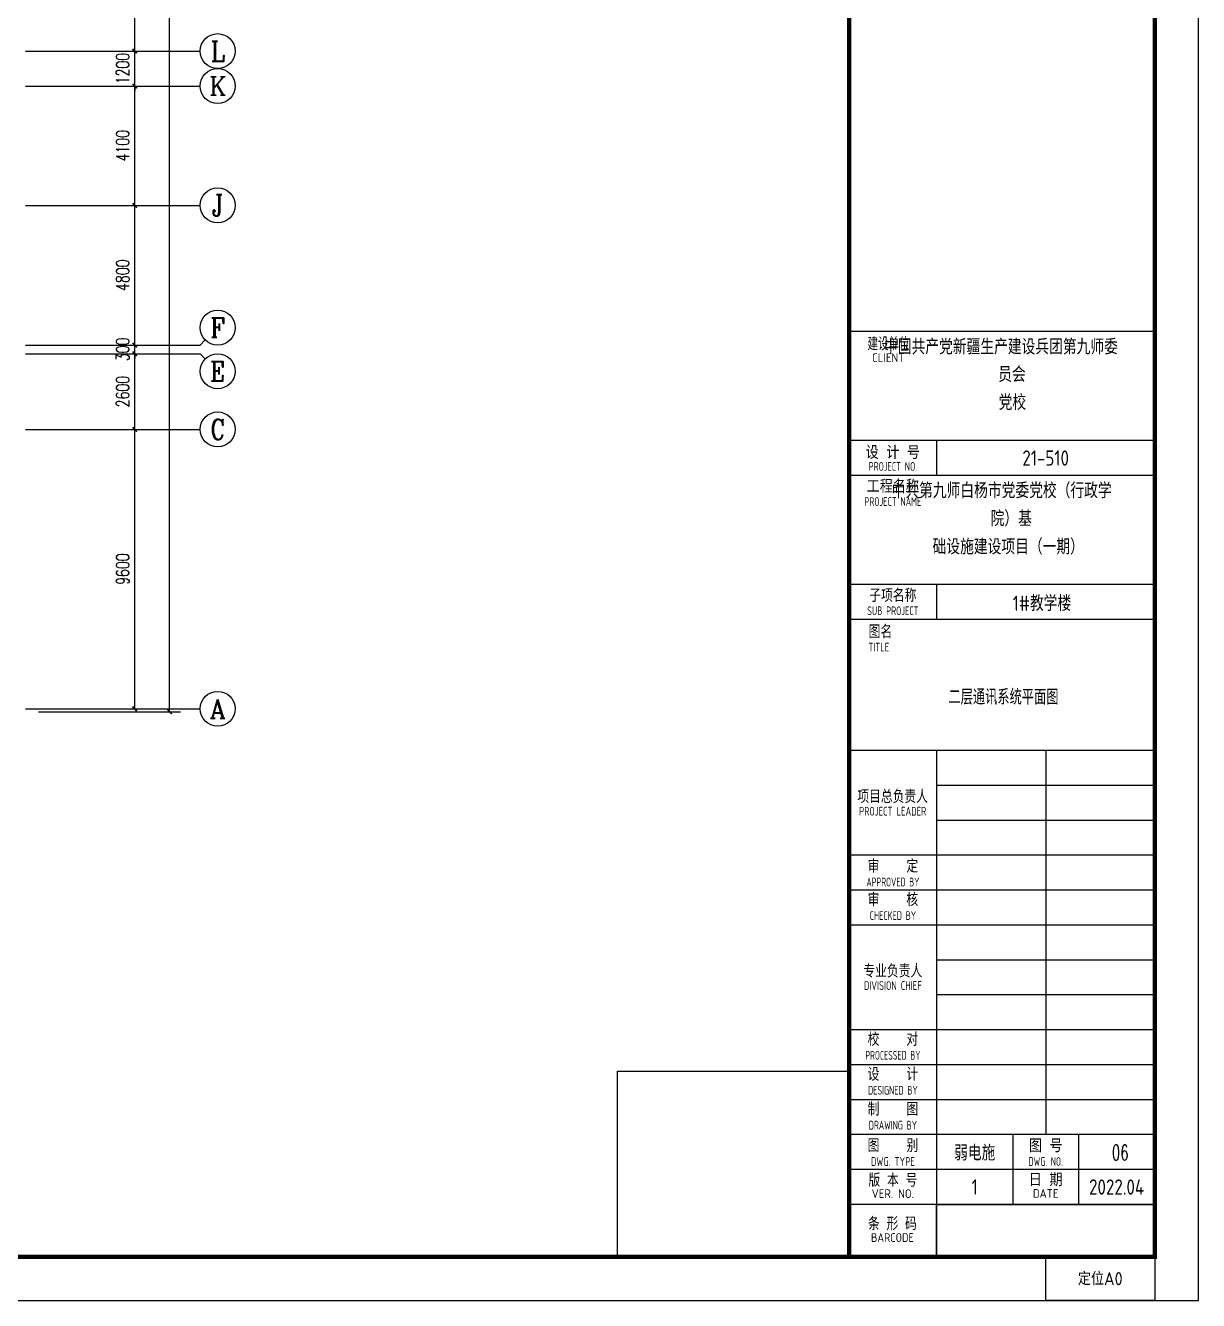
# Model space of a CAD drawing. Extents: x 1333527 to 1855755, y 1020844 to 1581249.
# Drawn here: x 1471583 to 1511877, y 1020844 to 1064658 of the extents above; entities that cross this region are included whole.
import ezdxf
from ezdxf.enums import TextEntityAlignment as Align

# ---------------------------------------------------------------- set-up
doc = ezdxf.new("R2010")
doc.units = 0
doc.header["$LTSCALE"] = 1000
doc.header["$PDSIZE"] = 5
for name, color, linetype, plot in [('1-建筑底图', 8, 'Continuous', False), ('条形码', 7, 'Continuous', False), ('验收章', 7, 'Continuous', False)]:
    doc.layers.add(name, color=color, linetype=linetype, plot=plot)
for name, color, linetype in [('AXIS_TEXT', 7, 'Continuous'), ('BTTK', 7, 'Continuous'), ('PUB_TITLE', 7, 'Continuous'), ('TEL_TEXT', 7, 'Continuous')]:
    doc.layers.add(name, color=color, linetype=linetype)
doc.styles.add('_TCH_AXIS', font='COMPLEX', dxfattribs={"bigfont": 'GBCBIG'})
doc.styles.add('_TCH_DIM_T3', font='SIMPLEX', dxfattribs={"width": 0.705882, "bigfont": 'GBCBIG'})
doc.styles.add('_TEL_DIM', font='SIMPLEX', dxfattribs={"width": 0.8, "height": 3.5, "bigfont": 'HZTXT'})
doc.styles.add('COMPLEX', font='COMPLEX')
doc.styles.add('HZ(TK)', font='geniso.shx', dxfattribs={"width": 0.9, "bigfont": 'hztxt.shx'})
doc.dimstyles.new('_TCH_ARCH&&150', dxfattribs={"dimtxt": 446.25, "dimasz": 150, "dimexe": 375, "dimexo": 450, "dimgap": 189.375, "dimtad": 1, "dimdec": 0, "dimzin": 0, "dimdsep": 46, "dimtxsty": '_TCH_DIM_T3', "dimblk": 'ARCHTICK', "dimcen": 0.09, "dimclrt": 7, "dimazin": 2, "dimtfac": 1, "dimtdec": 0, "dimtix": 1, "dimtmove": 2, "dimatfit": 3, "dimfxl": 1, "dimtolj": 1, "dimtzin": 0, "dimarcsym": 0})

# ---------------------------------------------------------------- blocks, each defined once
blk = doc.blocks.new('vhtemplate_2020年新竖式图框_A0')
at = {"layer": 'BTTK'}
for p, q in [((1179, 222), (1109, 222)), ((1179, 197), (1109, 197)), ((1129, 197), (1129, 189)), ((1179, 189), (1109, 189)), ((1179, 164), (1109, 164)), ((1109, 164), (1109, 156)), ((1129, 164), (1129, 156)), ((1179, 156), (1109, 156)), ((1179, 126), (1109, 126)), ((1129, 126), (1129, 10)), ((1154, 126), (1154, 38)), ((1179, 118), (1129, 118)), ((1179, 110), (1129, 110)), ((1179, 102), (1109, 102)), ((1179, 94), (1109, 94)), ((1179, 86), (1109, 86)), ((1179, 78), (1129, 78)), ((1179, 70), (1129, 70)), ((1179, 62), (1109, 62)), ((1179, 54), (1109, 54)), ((1179, 46), (1109, 46)), ((1179, 38), (1109, 38)), ((1146.5, 38), (1146.5, 22)), ((1161.5, 38), (1161.5, 22)), ((1179, 30), (1109, 30)), ((1179, 22), (1109, 22))]:
    blk.add_line(p, q, dxfattribs=at)
at = {"layer": 'PUB_TITLE', "color": 7}
blk.add_lwpolyline([(0, 0), (1189, 0), (1189, 841), (0, 841)], close=True, dxfattribs=at)
at = {"layer": 'PUB_TITLE', "const_width": 1}
blk.add_lwpolyline([(25, 10), (1179, 10), (1179, 831), (25, 831)], close=True, dxfattribs=at)
blk.add_lwpolyline([(1109, 10), (1109, 831)], dxfattribs=at)
at = {"layer": '条形码'}
blk.add_lwpolyline([(1129, 22), (1179, 22), (1179, 10), (1129, 10)], close=True, dxfattribs=at)
at = {"layer": '验收章'}
for points in [[(1109, 10), (1055.93, 10), (1055.93, 52.53), (1109, 52.53)], [(1154, 10), (1179, 10), (1179, 0), (1154, 0)]]:
    blk.add_lwpolyline(points, close=True, dxfattribs=at)
at = {"layer": 'BTTK', "style": 'HZ(TK)'}
for s, height, width, p in [('建设单位', 3, 0.8, (1118.01, 219.17)), ('PROJECT NO.', 2, 0.75, (1119, 191.07)), ('PROJECT NAME', 2, 0.65, (1119, 183.03)), ('子项名称', 3, 0.9, (1119, 161.52)), ('SUB PROJECT', 2, 0.65, (1119, 158.01)), ('项目总负责人', 3, 0.9, (1118.96, 115.45)), ('PROJECT LEADER', 2, 0.8, (1118.96, 112.09)), ('审    定', 3, 0.9, (1119.02, 99.52)), ('APPROVED BY', 2, 0.6, (1119.02, 95.87)), ('审    核', 3, 0.9, (1119.02, 91.83)), ('CHECKED BY', 2, 0.7, (1119.02, 88.18)), ('专业负责人', 3, 0.9, (1119, 75.48)), ('DIVISION CHIEF', 2, 0.8, (1119, 72.15)), ('校    对', 3, 0.9, (1119.02, 59.83)), ('PROCESSED BY', 2, 0.6, (1119.02, 56.17)), ('设    计', 3, 0.9, (1119.02, 51.83)), ('DESIGNED BY', 2, 0.7, (1119.02, 48.17)), ('制    图', 3, 0.9, (1119.02, 43.83)), ('DRAWING BY', 2, 0.7, (1119.02, 40.17)), ('图    别', 3, 0.9, (1119.02, 35.5)), ('DWG. TYPE', 2, 0.8, (1119.02, 31.84)), ('DWG. NO.', 2, 0.7, (1154, 31.84)), ('版 本 号', 3, 0.9, (1119.02, 27.57)), ('条 形 码', 3, 0.9, (1118.9, 17.6)), ('BARCODE', 2, 0.95, (1118.9, 14.42))]:
    blk.add_text(s, height=height, dxfattribs=dict(at, width=width)).set_placement(p, align=Align.MIDDLE_CENTER)
for s, height, p in [('CLIENT', 2, (1117.95, 215.99)), ('设 计 号', 3, (1119, 194.28)), ('工程名称', 3, (1119, 186.52)), ('图 号', 3, (1154, 35.46)), ('日 期', 3, (1154, 27.67)), ('VER. NO.', 2, (1119, 24.48)), ('DATE', 2, (1154, 24.52))]:
    blk.add_text(s, height=height, dxfattribs=at).set_placement(p, align=Align.MIDDLE_CENTER)
for s, height, width, p in [('图名', 3, 0.9, (1113.46, 153.22)), ('TITLE', 2, 0.8, (1113.4, 149.68))]:
    blk.add_text(s, height=height, dxfattribs=dict(at, width=width)).set_placement(p, align=Align.MIDDLE_LEFT)
at = {"layer": 'BTTK', "color": 4, "style": 'HZ(TK)', "width": 0.9}
for tag, p in [('合作单位', (1144, 743.5)), ('建设单位', (1144, 209.5)), ('工程名称', (1144, 176.5)), ('子项名称', (1154, 160)), ('图纸名称', (1144, 141))]:
    blk.add_attdef(tag, text='', height=3.5, dxfattribs=at).set_placement(p, align=Align.MIDDLE_CENTER)
for tag, p in [('注册证书号', (1156.5, 309.01)), ('注册印章号', (1156.5, 301.01)), ('设计号', (1154, 193)), ('图别', (1137.75, 34)), ('图号', (1170.25, 34)), ('版本号', (1137.75, 26)), ('日期', (1170.25, 26))]:
    blk.add_attdef(tag, text='', height=3.5, dxfattribs=at).set_placement(p, align=Align.MIDDLE)
at = {"layer": '验收章', "style": 'HZ(TK)'}
blk.add_text('定位A0', height=3, dxfattribs=at).set_placement((1166.5, 5), align=Align.MIDDLE_CENTER)
blk = doc.blocks.new('_ArchTick')
at = {"color": 0, "linetype": 'ByBlock', "const_width": 0.4}
blk.add_lwpolyline([(-0.5, -0.5), (0.5, 0.5)], dxfattribs=at)
blk = doc.blocks.new('*D571')
at = {"layer": '1-建筑底图', "color": 0, "lineweight": -2, "transparency": 16777216}
for p, q in [((112560, 85800), (117435, 85800)), ((117060, -4600), (117060, 85800)), ((112560, -4600), (117435, -4600))]:
    blk.add_line(p, q, dxfattribs=at)
at = {"layer": 'Defpoints', "color": 0}
for p in [(112110, 85800), (117060, 85800), (112110, -4600)]:
    blk.add_point(p, dxfattribs=at)
at = {"layer": '1-建筑底图', "color": 0, "lineweight": -2, "transparency": 16777216, "xscale": 150, "yscale": 150, "zscale": 150}
for p, rotation in [((117060, 85800), 90), ((117060, -4600), 270)]:
    blk.add_blockref('_ArchTick', p, dxfattribs=dict(at, rotation=rotation))
at = {"layer": '1-建筑底图', "color": 7, "transparency": 16777216, "insert": (116647, 40600), "char_height": 446.2, "attachment_point": 5, "rotation": 90, "style": '_TCH_DIM_T3'}
blk.add_mtext('\\A1;90400', dxfattribs=at)
blk = doc.blocks.new('*D598')
at = {"layer": '1-建筑底图', "color": 0, "lineweight": -2, "transparency": 16777216}
for p, q in [((112560, 5100), (116235, 5100)), ((115860, -4500), (115860, 5100)), ((112560, -4500), (116235, -4500))]:
    blk.add_line(p, q, dxfattribs=at)
at = {"layer": 'Defpoints', "color": 0}
for p in [(112110, 5100), (115860, 5100), (112110, -4500)]:
    blk.add_point(p, dxfattribs=at)
at = {"layer": '1-建筑底图', "color": 0, "lineweight": -2, "transparency": 16777216, "xscale": 150, "yscale": 150, "zscale": 150}
for p, rotation in [((115860, 5100), 90), ((115860, -4500), 270)]:
    blk.add_blockref('_ArchTick', p, dxfattribs=dict(at, rotation=rotation))
at = {"layer": '1-建筑底图', "color": 7, "transparency": 16777216, "insert": (115447, 300), "char_height": 446.2, "attachment_point": 5, "rotation": 90, "style": '_TCH_DIM_T3'}
blk.add_mtext('\\A1;9600', dxfattribs=at)
blk = doc.blocks.new('*D599')
at = {"layer": '1-建筑底图', "color": 0, "lineweight": -2, "transparency": 16777216}
for p, q in [((112560, 7700), (116235, 7700)), ((115860, 5100), (115860, 7700)), ((112560, 5100), (116235, 5100))]:
    blk.add_line(p, q, dxfattribs=at)
at = {"layer": 'Defpoints', "color": 0}
for p in [(112110, 7700), (115860, 7700), (112110, 5100)]:
    blk.add_point(p, dxfattribs=at)
at = {"layer": '1-建筑底图', "color": 0, "lineweight": -2, "transparency": 16777216, "xscale": 150, "yscale": 150, "zscale": 150}
for p, rotation in [((115860, 7700), 90), ((115860, 5100), 270)]:
    blk.add_blockref('_ArchTick', p, dxfattribs=dict(at, rotation=rotation))
at = {"layer": '1-建筑底图', "color": 7, "transparency": 16777216, "insert": (115447, 6400), "char_height": 446.2, "attachment_point": 5, "rotation": 90, "style": '_TCH_DIM_T3'}
blk.add_mtext('\\A1;2600', dxfattribs=at)
blk = doc.blocks.new('*D600')
at = {"layer": '1-建筑底图', "color": 0, "lineweight": -2, "transparency": 16777216}
for p, q in [((112560, 8000), (116235, 8000)), ((115860, 8000), (115860, 8150)), ((115860, 7700), (115860, 8000)), ((112560, 7700), (116235, 7700)), ((115860, 7700), (115860, 7550))]:
    blk.add_line(p, q, dxfattribs=at)
at = {"layer": 'Defpoints', "color": 0}
for p in [(112110, 8000), (115860, 8000), (112110, 7700)]:
    blk.add_point(p, dxfattribs=at)
at = {"layer": '1-建筑底图', "color": 0, "lineweight": -2, "transparency": 16777216, "xscale": 150, "yscale": 150, "zscale": 150}
for p, rotation in [((115860, 8000), 270), ((115860, 7700), 90)]:
    blk.add_blockref('_ArchTick', p, dxfattribs=dict(at, rotation=rotation))
at = {"layer": '1-建筑底图', "color": 7, "transparency": 16777216, "insert": (115447, 7850), "char_height": 446.2, "attachment_point": 5, "rotation": 90, "style": '_TCH_DIM_T3'}
blk.add_mtext('\\A1;300', dxfattribs=at)
blk = doc.blocks.new('*D601')
at = {"layer": '1-建筑底图', "color": 0, "lineweight": -2, "transparency": 16777216}
for p, q in [((112560, 12800), (116235, 12800)), ((115860, 8000), (115860, 12800)), ((112560, 8000), (116235, 8000))]:
    blk.add_line(p, q, dxfattribs=at)
at = {"layer": 'Defpoints', "color": 0}
for p in [(112110, 12800), (115860, 12800), (112110, 8000)]:
    blk.add_point(p, dxfattribs=at)
at = {"layer": '1-建筑底图', "color": 0, "lineweight": -2, "transparency": 16777216, "xscale": 150, "yscale": 150, "zscale": 150}
for p, rotation in [((115860, 12800), 90), ((115860, 8000), 270)]:
    blk.add_blockref('_ArchTick', p, dxfattribs=dict(at, rotation=rotation))
at = {"layer": '1-建筑底图', "color": 7, "transparency": 16777216, "insert": (115447, 10400), "char_height": 446.2, "attachment_point": 5, "rotation": 90, "style": '_TCH_DIM_T3'}
blk.add_mtext('\\A1;4800', dxfattribs=at)
blk = doc.blocks.new('*D602')
at = {"layer": '1-建筑底图', "color": 0, "lineweight": -2, "transparency": 16777216}
for p, q in [((112560, 16900), (116235, 16900)), ((115860, 12800), (115860, 16900)), ((112560, 12800), (116235, 12800))]:
    blk.add_line(p, q, dxfattribs=at)
at = {"layer": 'Defpoints', "color": 0}
for p in [(112110, 16900), (115860, 16900), (112110, 12800)]:
    blk.add_point(p, dxfattribs=at)
at = {"layer": '1-建筑底图', "color": 0, "lineweight": -2, "transparency": 16777216, "xscale": 150, "yscale": 150, "zscale": 150}
for p, rotation in [((115860, 16900), 90), ((115860, 12800), 270)]:
    blk.add_blockref('_ArchTick', p, dxfattribs=dict(at, rotation=rotation))
at = {"layer": '1-建筑底图', "color": 7, "transparency": 16777216, "insert": (115447, 14850), "char_height": 446.2, "attachment_point": 5, "rotation": 90, "style": '_TCH_DIM_T3'}
blk.add_mtext('\\A1;4100', dxfattribs=at)
blk = doc.blocks.new('*D603')
at = {"layer": '1-建筑底图', "color": 0, "lineweight": -2, "transparency": 16777216}
for p, q in [((112560, 18100), (116235, 18100)), ((115860, 18100), (115860, 18250)), ((115860, 16900), (115860, 18100)), ((112560, 16900), (116235, 16900)), ((115860, 16900), (115860, 16750))]:
    blk.add_line(p, q, dxfattribs=at)
at = {"layer": 'Defpoints', "color": 0}
for p in [(112110, 18100), (115860, 18100), (112110, 16900)]:
    blk.add_point(p, dxfattribs=at)
at = {"layer": '1-建筑底图', "color": 0, "lineweight": -2, "transparency": 16777216, "xscale": 150, "yscale": 150, "zscale": 150}
for p, rotation in [((115860, 18100), 270), ((115860, 16900), 90)]:
    blk.add_blockref('_ArchTick', p, dxfattribs=dict(at, rotation=rotation))
at = {"layer": '1-建筑底图', "color": 7, "transparency": 16777216, "insert": (115447, 17500), "char_height": 446.2, "attachment_point": 5, "rotation": 90, "style": '_TCH_DIM_T3'}
blk.add_mtext('\\A1;1200', dxfattribs=at)
blk = doc.blocks.new('*D604')
at = {"layer": '1-建筑底图', "color": 0, "lineweight": -2, "transparency": 16777216}
for p, q in [((112560, 22900), (116235, 22900)), ((115860, 18100), (115860, 22900)), ((112560, 18100), (116235, 18100))]:
    blk.add_line(p, q, dxfattribs=at)
at = {"layer": 'Defpoints', "color": 0}
for p in [(112110, 22900), (115860, 22900), (112110, 18100)]:
    blk.add_point(p, dxfattribs=at)
at = {"layer": '1-建筑底图', "color": 0, "lineweight": -2, "transparency": 16777216, "xscale": 150, "yscale": 150, "zscale": 150}
for p, rotation in [((115860, 22900), 90), ((115860, 18100), 270)]:
    blk.add_blockref('_ArchTick', p, dxfattribs=dict(at, rotation=rotation))
at = {"layer": '1-建筑底图', "color": 7, "transparency": 16777216, "insert": (115447, 20500), "char_height": 446.2, "attachment_point": 5, "rotation": 90, "style": '_TCH_DIM_T3'}
blk.add_mtext('\\A1;4800', dxfattribs=at)
blk = doc.blocks.new('_AXISO')
blk.add_circle((0, 0), 0.5)
at = {"layer": 'AXIS_TEXT', "style": 'COMPLEX', "width": 1.041667}
blk.add_attdef('A', text='', height=0.56, dxfattribs=at).set_placement((-0.25, -0.28), (0.25, -0.28), align=Align.FIT)
blk = doc.blocks.new('1-二层建筑底图')
at = {"layer": '1-建筑底图', "color": 8}
for p, q in [((112109.7, 18100), (118109.7, 18100)), ((112109.7, 16900), (118109.7, 16900)), ((112109.7, 12800), (118109.7, 12800)), ((112109.7, 8000), (118109.7, 8000)), ((118285.5, 8175.7), (118109.7, 8000)), ((112109.7, 7700), (118109.7, 7700)), ((118285.5, 7524.3), (118109.7, 7700)), ((112109.7, 5100), (118109.7, 5100)), ((112109.7, -4500), (118109.7, -4500))]:
    blk.add_line(p, q, dxfattribs=at)
ref = blk.add_blockref('_AXISO', (118709.7, 18100), dxfattribs=dict(at, xscale=1200, yscale=1200, zscale=1200))
ref.add_attrib('A', 'L', dxfattribs={"layer": 'AXIS_TEXT', "height": 683.5, "style": '_TCH_AXIS'}).set_placement((118465.6, 17758.2), (118953.9, 17758.2), align=Align.FIT)
ref = blk.add_blockref('_AXISO', (118709.7, 16900), dxfattribs=dict(at, xscale=1200, yscale=1200, zscale=1200))
ref.add_attrib('A', 'K', dxfattribs={"layer": 'AXIS_TEXT', "height": 622.9, "style": '_TCH_AXIS'}).set_placement((118428, 16588.6), (118991.5, 16588.6), align=Align.FIT)
ref = blk.add_blockref('_AXISO', (118709.7, 12800), dxfattribs=dict(at, xscale=1200, yscale=1200, zscale=1200))
ref.add_attrib('A', 'J', dxfattribs={"layer": 'AXIS_TEXT', "height": 744.1, "style": '_TCH_AXIS'}).set_placement((118514.9, 12428), (118904.6, 12428), align=Align.FIT)
ref = blk.add_blockref('_AXISO', (118709.7, 8600), dxfattribs=dict(at, xscale=1200, yscale=1200, zscale=1200))
ref.add_attrib('A', 'F', dxfattribs={"layer": 'AXIS_TEXT', "height": 668.2, "style": '_TCH_AXIS'}).set_placement((118455.2, 8265.9), (118964.3, 8265.9), align=Align.FIT)
ref = blk.add_blockref('_AXISO', (118709.7, 7100), dxfattribs=dict(at, xscale=1200, yscale=1200, zscale=1200))
ref.add_attrib('A', 'E', dxfattribs={"layer": 'AXIS_TEXT', "height": 668.2, "style": '_TCH_AXIS'}).set_placement((118455.2, 6765.9), (118964.3, 6765.9), align=Align.FIT)
ref = blk.add_blockref('_AXISO', (118709.7, 5100), dxfattribs=dict(at, xscale=1200, yscale=1200, zscale=1200))
ref.add_attrib('A', 'C', dxfattribs={"layer": 'AXIS_TEXT', "height": 683.5, "style": '_TCH_AXIS'}).set_placement((118465.6, 4758.2), (118953.9, 4758.2), align=Align.FIT)
ref = blk.add_blockref('_AXISO', (118709.7, -4500), dxfattribs=dict(at, xscale=1200, yscale=1200, zscale=1200))
ref.add_attrib('A', 'A', dxfattribs={"layer": 'AXIS_TEXT', "height": 637.8, "style": '_TCH_AXIS'}).set_placement((118436.4, -4818.9), (118983.1, -4818.9), align=Align.FIT)
for p1, p2, distance, picture, middle in [((112109.7, -4600), (112109.7, 85800), -4950, '*D571', (116647.2, 40600)), ((112109.7, 18100), (112109.7, 22900), -3750, '*D604', (115447.2, 20500)), ((112109.7, 16900), (112109.7, 18100), -3750, '*D603', (115447.2, 17500)), ((112109.7, 12800), (112109.7, 16900), -3750, '*D602', (115447.2, 14850)), ((112109.7, 8000), (112109.7, 12800), -3750, '*D601', (115447.2, 10400)), ((112109.7, 7700), (112109.7, 8000), -3750, '*D600', (115447.2, 7850)), ((112109.7, 5100), (112109.7, 7700), -3750, '*D599', (115447.2, 6400)), ((112109.7, -4500), (112109.7, 5100), -3750, '*D598', (115447.2, 300))]:
    dim = blk.add_aligned_dim(p1=p1, p2=p2, distance=distance, dimstyle='_TCH_ARCH&&150', dxfattribs=at)
    dim.commit()
    dim.dimension.update_dxf_attribs({"geometry": picture, "text_midpoint": middle})

msp = doc.modelspace()

# ---------------------------------------------------------------- linework, layer by layer
at = {"layer": 'PUB_TITLE'}
msp.add_lwpolyline([(1333527, 1020844), (1511877, 1020844), (1511877, 1146994), (1333527, 1146994)], close=True, dxfattribs=at)
at = {"layer": 'PUB_TITLE', "const_width": 150}
msp.add_lwpolyline([(1337277, 1022344), (1510377, 1022344), (1510377, 1145494), (1337277, 1145494)], close=True, dxfattribs=at)

# ---------------------------------------------------------------- block references
ref = msp.add_blockref('vhtemplate_2020年新竖式图框_A0', (1333527, 1020844), dxfattribs=dict(xscale=150, yscale=150, zscale=150))
ref.add_attrib('建设单位_001', '中国共产党新疆生产建设兵团第九师委', (1501075, 1053353), dxfattribs={"layer": 'BTTK', "color": 4, "height": 525, "style": 'HZ(TK)', "width": 0.9})
ref.add_attrib('工程名称_001', '中共第九师白杨市党委党校（行政学', (1501335, 1048413), dxfattribs={"layer": 'BTTK', "color": 4, "height": 525, "style": 'HZ(TK)', "width": 0.9})
ref.add_attrib('子项名称_001', '1#教学楼', (1505494, 1044538), dxfattribs={"layer": 'BTTK', "color": 4, "height": 525, "style": 'HZ(TK)', "width": 0.9})
ref.add_attrib('设计号', '21-510', dxfattribs={"layer": 'BTTK', "color": 4, "height": 525, "style": 'HZ(TK)', "width": 0.9}).set_placement((1506627, 1049794), align=Align.MIDDLE)
ref.add_attrib('图别', '弱电施', dxfattribs={"layer": 'BTTK', "color": 4, "height": 525, "style": 'HZ(TK)', "width": 0.9}).set_placement((1504189, 1025944), align=Align.MIDDLE)
ref.add_attrib('版本号', '1', dxfattribs={"layer": 'BTTK', "color": 4, "height": 525, "style": 'HZ(TK)', "width": 0.9}).set_placement((1504189, 1024744), align=Align.MIDDLE)
ref.add_attrib('日期', '2022.04', dxfattribs={"layer": 'BTTK', "color": 4, "height": 525, "style": 'HZ(TK)', "width": 0.9}).set_placement((1509064, 1024744), align=Align.MIDDLE)
ref.add_attrib('建设单位_002', '员会', (1504997, 1052405), dxfattribs={"layer": 'BTTK', "color": 4, "height": 525, "style": 'HZ(TK)', "width": 0.9})
ref.add_attrib('建设单位_003', '党校', (1505012, 1051443), dxfattribs={"layer": 'BTTK', "color": 4, "height": 525, "style": 'HZ(TK)', "width": 0.9})
ref.add_attrib('工程名称_002', '院）基', (1504737, 1047450), dxfattribs={"layer": 'BTTK', "color": 4, "height": 525, "style": 'HZ(TK)', "width": 0.9})
ref.add_attrib('工程名称_003', '础设施建设项目（一期）', (1502742, 1046483), dxfattribs={"layer": 'BTTK', "color": 4, "height": 525, "style": 'HZ(TK)', "width": 0.9})
at = {"layer": '1-建筑底图'}
msp.add_blockref('1-二层建筑底图', (1359474, 1045677), dxfattribs=at)

# ---------------------------------------------------------------- texts
at = {"layer": 'TEL_TEXT', "color": 4, "style": '_TEL_DIM', "width": 0.8}
msp.add_text('二层通讯系统平面图', height=525, dxfattribs=at).set_placement((1503288, 1041319))
at = {"layer": 'TEL_TEXT', "color": 1, "style": '_TEL_DIM', "width": 0.64}
msp.add_text('06', height=525, dxfattribs=at).set_placement((1508901, 1025664))

doc.saveas('drawing.dxf')
